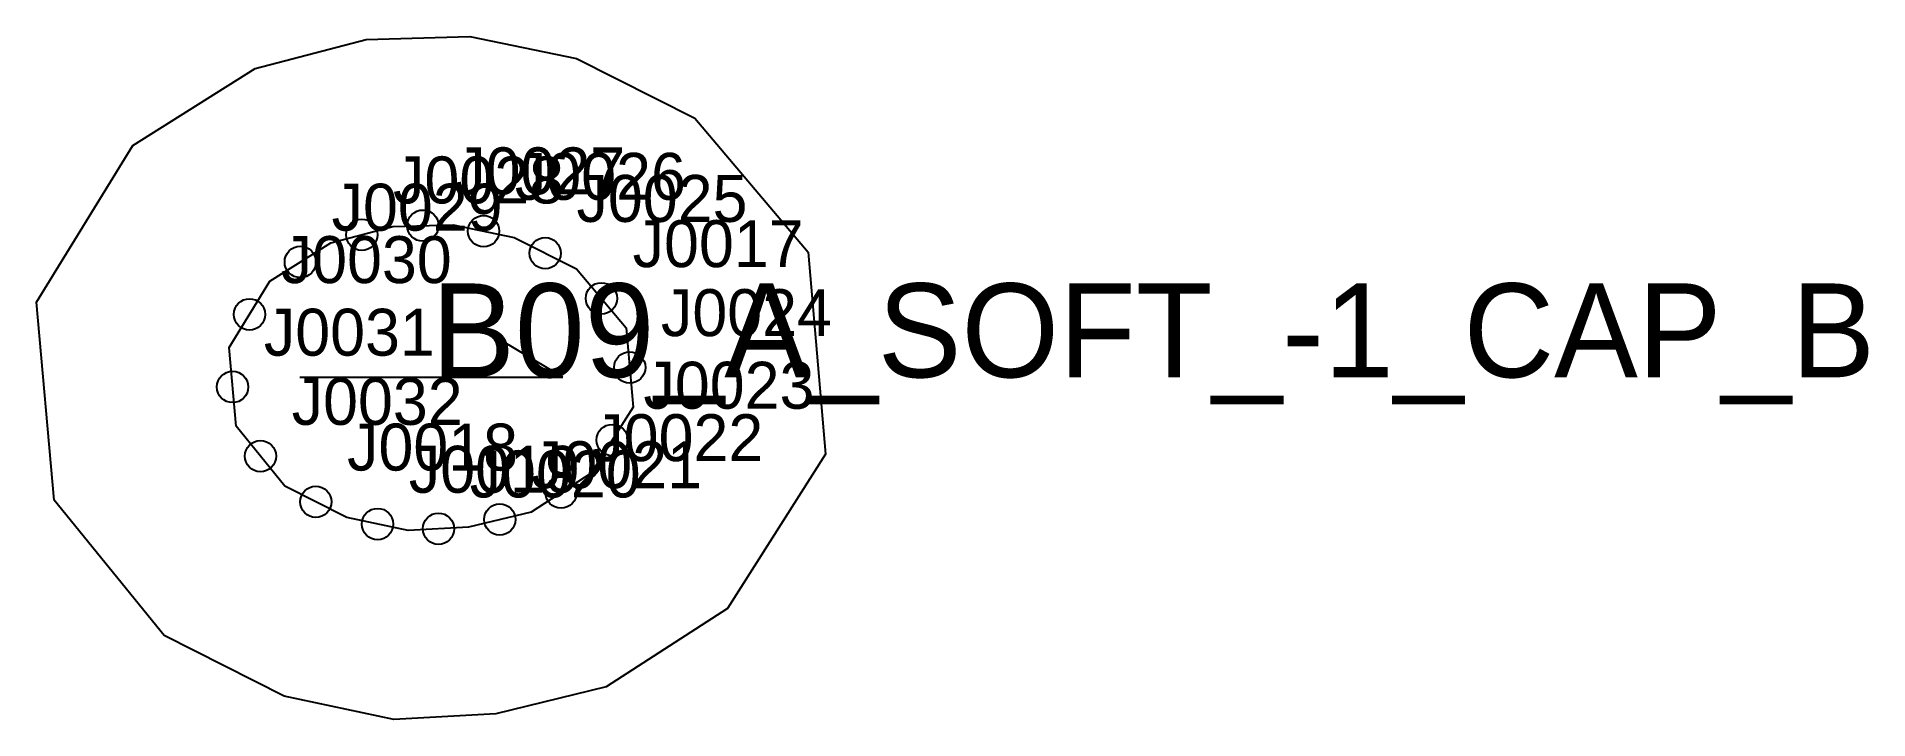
# Model space of a CAD drawing. Header units: millimetres. Extents: x -25 to 92, y -22 to 22.
import ezdxf

# ---------------------------------------------------------------- set-up
doc = ezdxf.new("R2010")
doc.units = ezdxf.units.MM
for name, color, linetype in [('CUT', 1, 'Continuous'), ('GRAIN', 3, 'Continuous'), ('LABEL', 7, 'Continuous'), ('NOTCH', 2, 'Continuous'), ('SEW', 5, 'Continuous')]:
    doc.layers.add(name, color=color, linetype=linetype)

msp = doc.modelspace()

# ---------------------------------------------------------------- linework, layer by layer
at = {"layer": 'CUT'}
msp.add_lwpolyline([(25.25, -4.91), (18.97, -14.77), (11.22, -19.79), (4.17, -21.5), (-2.36, -21.86), (-9.38, -20.38), (-17.04, -16.5), (-24.07, -7.86), (-25.2, 4.79), (-19.05, 14.82), (-11.22, 19.73), (-4.13, 21.59), (2.49, 21.77), (9.31, 20.37), (16.89, 16.55), (24.13, 8), (25.25, -4.91)], close=True, dxfattribs=at)
at = {"layer": 'GRAIN'}
for p, q in [((8.44, 0), (3.44, 3)), ((-8.38, 0), (8.44, 0))]:
    msp.add_line(p, q, dxfattribs=at)
at = {"layer": 'NOTCH'}
for centre in [(-0.5, 9.69), (-4.41, 9.11), (3.38, 9.34), (-8.34, 7.37), (7.32, 7.93), (10.91, 5.04), (-11.59, 4.02), (12.72, 0.63), (-12.67, -0.62), (11.6, -4.01), (-10.89, -5.04), (-7.35, -7.96), (8.33, -7.36), (4.41, -9.09), (-3.4, -9.38), (0.49, -9.68)]:
    msp.add_circle(centre, 1, dxfattribs=at)
at = {"layer": 'SEW'}
msp.add_lwpolyline([(12.94, -1.9), (10.25, -6.12), (6.41, -8.61), (2.41, -9.58), (-1.44, -9.79), (-5.36, -8.97), (-9.34, -6.95), (-12.45, -3.13), (-12.89, 1.9), (-10.29, 6.15), (-6.39, 8.59), (-2.43, 9.63), (1.43, 9.74), (5.33, 8.93), (9.31, 6.93), (12.5, 3.16)], close=True, dxfattribs=at)

# ---------------------------------------------------------------- texts
at = {"layer": 'LABEL'}
for s, height, p in [('J0028', 3, (-2.41, 11.11)), ('J0027', 3, (1.5, 11.69)), ('J0026', 3, (5.38, 11.34)), ('J0025', 3, (9.32, 9.93)), ('J0029', 3, (-6.34, 9.37)), ('J0017', 3, (12.91, 7.04)), ('J0030', 3, (-9.59, 6.02)), ('B09_A_SOFT_-1_CAP_B', 6, (0.03, 0)), ('J0024', 3, (14.72, 2.63)), ('J0031', 3, (-10.67, 1.38)), ('J0032', 3, (-8.89, -3.04)), ('J0023', 3, (13.6, -2.01)), ('J0022', 3, (10.33, -5.36)), ('J0018', 3, (-5.35, -5.96)), ('J0019', 3, (-1.4, -7.38)), ('J0020', 3, (2.49, -7.68)), ('J0021', 3, (6.41, -7.09))]:
    msp.add_text(s, height=height, dxfattribs=at).set_placement(p)

doc.saveas('drawing.dxf')
